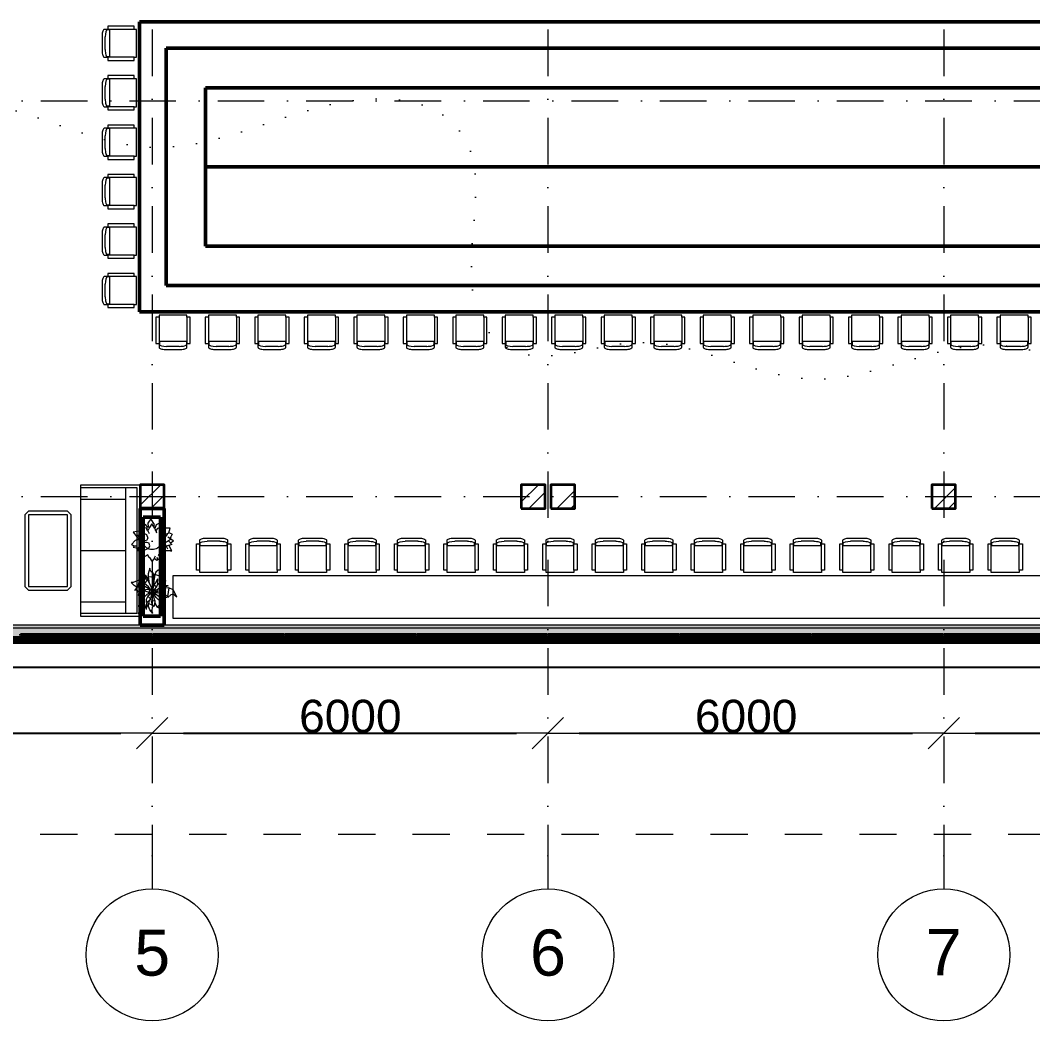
# Model space of a CAD drawing. Header units: millimetres. Extents: x -34838 to 729576, y -214038 to 121482.
# Drawn here: x 548180 to 563529, y -62187 to -47010 of the extents above; entities that cross this region are included whole.
import ezdxf
from ezdxf.enums import TextEntityAlignment as Align

# ---------------------------------------------------------------- set-up
doc = ezdxf.new("R2010")
doc.units = ezdxf.units.MM
doc.header["$MEASUREMENT"] = 0
for name, pattern in [('Пунктирная', [352, 0, -352]), ('Штриховая', [1128.888893, 564.444447, -564.444447]), ('Штрихпунктирная', [1340.555525, 705.555534, -352.777767, 0, -282.222223])]:
    doc.linetypes.add(name, pattern=pattern)
for name, color, linetype, lineweight in [('0_Ном._пера__1', 7, 'Continuous', 13), ('0_Ном._пера__150', 7, 'Continuous', 50), ('А _ ОСІ КООРДИНАЦІЙНІ.3D_Ном._пера__105', 7, 'Continuous', 13), ('А _ ОСІ КООРДИНАЦІЙНІ.3D_Ном._пера__25', 7, 'Continuous', 0), ('АБ _ 0 _ СТІНИ _ ЗОВНІШНІ .3D_Ном._пера__47', 7, 'Continuous', 20), ('АБ _ 0 _ СТІНИ _ НАВІСНІ .3D_Ном._пера__27', 7, 'Continuous', 35), ('АБ _ 1 _ КОЛОНИ _ КБ.3D_Ном._пера__28', 7, 'Continuous', 35), ('АБ _ 3 _ ДАХИ _ КОНСТРУКЦІЯ .3D_Ном._пера__7', 7, 'Continuous', 60), ('АП _ 0 _ МЕБЛІ .3D_Ном._пера__1', 7, 'Continuous', 13), ('АП _ ТЕП _ ЗОНИ ПРИМІЩЕНЬ .3D_Ном._пера__122', 255, 'Continuous', 0)]:
    doc.layers.add(name, color=color, linetype=linetype, lineweight=lineweight)
for name, color, linetype, lineweight, true_color in [('0_Ном._пера__114', 7, 'Continuous', 13, 0xb9b9b9), ('0_Ном._пера__54', 7, 'Continuous', 15, 0x5f5f5f), ('АП _ 0 _ ОБЛАДНАННЯ (НИЖНЄ).3D_Ном._пера__4', 7, 'Continuous', 15, 0x969696)]:
    doc.layers.add(name, color=color, linetype=linetype, lineweight=lineweight, true_color=true_color)
for name, color, linetype in [('А _ ОСІ КООРДИНАЦІЙНІ.3D', 7, 'Continuous'), ('АБ _ 0 _ СТІНИ _ ЗОВНІШНІ .3D', 7, 'Continuous'), ('АБ _ 0 _ СТІНИ _ НАВІСНІ .3D', 7, 'Continuous'), ('АБ _ 1 _ КОЛОНИ _ КБ.3D', 7, 'Continuous'), ('АБ _ 3 _ ДАХИ _ КОНСТРУКЦІЯ .3D', 7, 'Continuous'), ('АП _ 0 _ МЕБЛІ .3D', 7, 'Continuous'), ('АП _ 0 _ ОБЛАДНАННЯ (НИЖНЄ).3D', 7, 'Continuous')]:
    doc.layers.add(name, color=color, linetype=linetype)
doc.styles.add('СГЕНЕРИР_СТИЛЬ_1', font='Arial.ttf')
doc.dimstyles.new('СГЕНЕРИР_СТИЛЬ__2', dxfattribs={"dimtxt": 500, "dimasz": 475, "dimexe": 0.18, "dimexo": 0.0625, "dimgap": 0.09, "dimtad": 1, "dimtih": 1, "dimtoh": 1, "dimdec": 0, "dimzin": 0, "dimdsep": 46, "dimtxsty": 'СГЕНЕРИР_СТИЛЬ_1', "dimblk": 'ARROWHEAD_6', "dimblk1": 'ARROWHEAD_6', "dimblk2": 'ARROWHEAD_6', "dimcen": 0.09, "dimse1": 1, "dimse2": 1, "dimclrd": 7, "dimclre": 7, "dimclrt": 7, "dimazin": 0, "dimtfac": 1, "dimtdec": 4, "dimtmove": 0, "dimatfit": 3, "dimfxl": 1, "dimtolj": 1, "dimtzin": 0, "dimarcsym": 0})
pattern_1 = [(45, (0, 0), (-318.198, 318.198), []), (45, (-106.07, 106.07), (-318.198, 318.198), [])]

# ---------------------------------------------------------------- blocks, each defined once
blk = doc.blocks.new('Стена_4_4', base_point=(-150, -2075))
at = {"layer": 'АБ _ 0 _ СТІНИ _ ЗОВНІШНІ .3D', "linetype": 'Continuous', "lineweight": 0, "true_color": 0x000000}
h = blk.add_hatch(dxfattribs=at)
h.set_pattern_fill('М___БЕТОН_АРМОВАНИЙ___З__C5', color=18, style=0, pattern_type=2)
h.set_pattern_definition([(45, (0, 0), (-367.6955, 367.6955), []), (45, (-183.85, 183.85), (-367.6955, 367.6955), [390, -130, 0, -130])])
h.paths.add_polyline_path([(-150, -2200), (96150, -2200), (96150, -1950), (-150, -1950)])
at = {"layer": 'АБ _ 0 _ СТІНИ _ ЗОВНІШНІ .3D_Ном._пера__47', "color": 7, "linetype": 'Continuous', "lineweight": 20, "flags": 128}
for points in [[(95900, -1950), (75, -1950)], [(-150, -2200), (96150, -2200)]]:
    blk.add_lwpolyline(points, dxfattribs=at)
blk = doc.blocks.new('Колонна_15_4', base_point=(24000, 0))
at = {"layer": 'АБ _ 1 _ КОЛОНИ _ КБ.3D', "linetype": 'Continuous', "lineweight": 0, "true_color": 0x000000}
h = blk.add_hatch(dxfattribs=at)
h.set_pattern_fill('М___МЕТАЛ_СТАЛЬ_0004', color=18, style=0, pattern_type=2)
h.set_pattern_definition(pattern_1)
h.paths.add_polyline_path([(23820, -180), (24180, -180), (24180, 180), (23820, 180)])
at = {"layer": 'АБ _ 1 _ КОЛОНИ _ КБ.3D_Ном._пера__28', "color": 7, "linetype": 'Continuous', "lineweight": 35, "flags": 128}
blk.add_lwpolyline([(23820, -180), (24180, -180), (24180, 180), (23820, 180)], close=True, dxfattribs=at)
blk = doc.blocks.new('Колонна_16_4', base_point=(29775, 0))
at = {"layer": 'АБ _ 1 _ КОЛОНИ _ КБ.3D', "linetype": 'Continuous', "lineweight": 0, "true_color": 0x000000}
h = blk.add_hatch(dxfattribs=at)
h.set_pattern_fill('М___МЕТАЛ_СТАЛЬ_0004', color=18, style=0, pattern_type=2)
h.set_pattern_definition(pattern_1)
h.paths.add_polyline_path([(29595, -180), (29955, -180), (29955, 180), (29595, 180)])
at = {"layer": 'АБ _ 1 _ КОЛОНИ _ КБ.3D_Ном._пера__28', "color": 7, "linetype": 'Continuous', "lineweight": 35, "flags": 128}
blk.add_lwpolyline([(29595, -180), (29955, -180), (29955, 180), (29595, 180)], close=True, dxfattribs=at)
blk = doc.blocks.new('Колонна_17_4', base_point=(36000, 0))
at = {"layer": 'АБ _ 1 _ КОЛОНИ _ КБ.3D', "linetype": 'Continuous', "lineweight": 0, "true_color": 0x000000}
h = blk.add_hatch(dxfattribs=at)
h.set_pattern_fill('М___МЕТАЛ_СТАЛЬ_0004', color=18, style=0, pattern_type=2)
h.set_pattern_definition(pattern_1)
h.paths.add_polyline_path([(35820, -180), (36180, -180), (36180, 180), (35820, 180)])
at = {"layer": 'АБ _ 1 _ КОЛОНИ _ КБ.3D_Ном._пера__28', "color": 7, "linetype": 'Continuous', "lineweight": 35, "flags": 128}
blk.add_lwpolyline([(35820, -180), (36180, -180), (36180, 180), (35820, 180)], close=True, dxfattribs=at)
blk = doc.blocks.new('Колонна_34_4', base_point=(30225, 0))
at = {"layer": 'АБ _ 1 _ КОЛОНИ _ КБ.3D', "linetype": 'Continuous', "lineweight": 0, "true_color": 0x000000}
h = blk.add_hatch(dxfattribs=at)
h.set_pattern_fill('М___МЕТАЛ_СТАЛЬ_0004', color=18, style=0, pattern_type=2)
h.set_pattern_definition(pattern_1)
h.paths.add_polyline_path([(30045, -180), (30405, -180), (30405, 180), (30045, 180)])
at = {"layer": 'АБ _ 1 _ КОЛОНИ _ КБ.3D_Ном._пера__28', "color": 7, "linetype": 'Continuous', "lineweight": 35, "flags": 128}
blk.add_lwpolyline([(30045, -180), (30405, -180), (30405, 180), (30045, 180)], close=True, dxfattribs=at)
blk = doc.blocks.new('Модель Комнатного Растения 22')
at = {"layer": 'АП _ 0 _ ОБЛАДНАННЯ (НИЖНЄ).3D_Ном._пера__4', "color": 252, "linetype": 'Continuous', "lineweight": 15, "true_color": 0x969696}
for p, q in [((-37, 231), (23, 319)), ((23, 319), (68, 249)), ((-252, 105), (-271, 176)), ((-271, 176), (-183, 176)), ((-183, 176), (-183, 267)), ((-183, 267), (-146, 254)), ((-183, 177), (-171, 124)), ((-174, 203), (-119, 186)), ((-146, 254), (-144, 273)), ((-144, 273), (-62, 224)), ((-119, 186), (-83, 170)), ((-83, 170), (-57, 139)), ((-62, 224), (-40, 172)), ((-40, 172), (-50, 134)), ((-40, 172), (-25, 196)), ((-25, 196), (-37, 231)), ((-25, 196), (7, 240)), ((7, 240), (39, 183)), ((60, 196), (39, 183)), ((39, 183), (64, 135)), ((68, 249), (60, 196)), ((64, 135), (79, 161)), ((71, 193), (94, 228)), ((79, 161), (71, 193)), ((96, 179), (77, 157)), ((94, 228), (182, 267)), ((182, 199), (96, 179)), ((191, 174), (179, 129)), ((182, 267), (182, 199)), ((192, 201), (191, 174)), ((-323, -22), (-291, 5)), ((-302, 84), (-252, 105)), ((-302, 84), (-284, 42)), ((-291, 5), (-238, 37)), ((-284, 42), (-265, 21)), ((-279, 3), (-218, -35)), ((-252, 105), (-226, 83)), ((-226, 83), (-172, 90)), ((-226, 83), (-201, 48)), ((-171, 124), (-157, 93)), ((-57, 139), (-65, 107)), ((64, 135), (48, 95)), ((84, 78), (64, 24)), ((64, 24), (86, -13)), ((118, 92), (84, 78)), ((155, 86), (118, 92)), ((136, -15), (177, 14)), ((179, 129), (155, 86)), ((227, 68), (155, 86)), ((177, 14), (227, 68)), ((179, 129), (234, 126)), ((181, -25), (205, 3)), ((206, 24), (184, 21)), ((205, 3), (259, -14)), ((234, 45), (206, 24)), ((234, 126), (286, 115)), ((286, 115), (234, 45)), ((-323, -22), (-277, -50)), ((-300, -73), (-247, -19)), ((-300, -73), (-216, -100)), ((-296, -166), (-284, -145)), ((-284, -145), (-258, -87)), ((-238, -145), (-205, -82)), ((-218, -35), (-168, -52)), ((-205, -82), (-161, -76)), ((-161, -160), (-125, -121)), ((35, -92), (48, -58)), ((50, -127), (35, -92)), ((94, -150), (50, -127)), ((87, -38), (51, -46)), ((86, -13), (136, -15)), ((134, -39), (87, -38)), ((150, -162), (94, -150)), ((170, -62), (134, -39)), ((152, -17), (181, -25)), ((181, -25), (170, -62)), ((185, -79), (170, -62)), ((206, -127), (185, -79)), ((244, -122), (205, -124)), ((205, -124), (221, -170)), ((274, -92), (240, -94)), ((288, -112), (244, -122)), ((259, -14), (315, -74)), ((315, -74), (274, -92)), ((274, -92), (288, -112)), ((-277, -166), (-296, -166)), ((-277, -166), (-187, -170)), ((-187, -170), (-161, -160)), ((-161, -160), (-158, -178)), ((-158, -178), (-149, -270)), ((-149, -270), (-124, -257)), ((-124, -257), (-89, -229)), ((-124, -257), (-111, -304)), ((-111, -304), (-93, -293)), ((-93, -293), (-71, -268)), ((-93, -293), (-68, -313)), ((-68, -313), (-30, -283)), ((-30, -283), (-50, -244)), ((-30, -283), (0, -323)), ((0, -323), (38, -268)), ((38, -268), (48, -277)), ((48, -277), (65, -228)), ((65, -228), (155, -280)), ((221, -170), (150, -162)), ((155, -280), (160, -262)), ((160, -262), (179, -261)), ((179, -261), (168, -164))]:
    blk.add_line(p, q, dxfattribs=at)
blk.add_arc((0, 0), 150, 186.1323, 29.8574, dxfattribs=at)
blk = doc.blocks.new('Модель Комнатного Растения 22_2')
at = {"layer": 'АП _ 0 _ ОБЛАДНАННЯ (НИЖНЄ).3D_Ном._пера__4', "color": 252, "linetype": 'Continuous', "lineweight": 15, "true_color": 0x969696}
for p, q in [((-182, 353), (-138, 349)), ((-182, 353), (-147, 326)), ((-182, 353), (-138, 349)), ((-182, 353), (-147, 326)), ((-147, 326), (-128, 291)), ((-147, 326), (-128, 291)), ((-138, 349), (-87, 334)), ((-138, 349), (-87, 334)), ((-87, 334), (-52, 301)), ((-87, 334), (-52, 301)), ((-4, 294), (19, 309)), ((-4, 294), (19, 309)), ((19, 309), (37, 339)), ((19, 309), (37, 339)), ((37, 339), (41, 361)), ((37, 339), (41, 361)), ((41, 361), (64, 279)), ((41, 361), (64, 279)), ((-198, 174), (-183, 155)), ((-198, 174), (-182, 107)), ((-198, 174), (-183, 155)), ((-198, 174), (-182, 107)), ((-183, 155), (-158, 154)), ((-183, 155), (-158, 154)), ((-158, 154), (-132, 156)), ((-158, 154), (-132, 156)), ((-132, 156), (-109, 142)), ((-132, 156), (-109, 142)), ((-128, 291), (-128, 235)), ((-128, 291), (-128, 235)), ((-128, 235), (-34, 268)), ((-128, 235), (-34, 268)), ((-128, 235), (-120, 186)), ((-128, 235), (-120, 186)), ((-120, 186), (-100, 134)), ((-120, 186), (-100, 134)), ((-79, 124), (-75, 165)), ((-79, 124), (-75, 165)), ((-78, 202), (-75, 165)), ((-78, 202), (-49, 148)), ((-78, 202), (-75, 165)), ((-78, 202), (-49, 148)), ((-52, 301), (-34, 268)), ((-52, 301), (-34, 268)), ((-34, 268), (-21, 170)), ((-34, 268), (-21, 170)), ((-21, 170), (-17, 110)), ((-21, 170), (-17, 110)), ((-20, 224), (57, 233)), ((-20, 224), (57, 233)), ((-20, 224), (0, 148)), ((-20, 224), (0, 148)), ((-19, 227), (-18, 266)), ((-19, 227), (-18, 266)), ((-19, 227), (62, 234)), ((-19, 227), (62, 234)), ((-18, 266), (-4, 294)), ((-18, 266), (-4, 294)), ((20, 85), (75, 190)), ((20, 85), (75, 190)), ((44, 133), (62, 234)), ((44, 133), (62, 234)), ((52, 177), (63, 197)), ((52, 177), (63, 197)), ((62, 234), (66, 246)), ((62, 234), (66, 246)), ((63, 197), (95, 240)), ((63, 197), (95, 240)), ((64, 279), (66, 246)), ((64, 279), (66, 246)), ((75, 190), (121, 129)), ((75, 190), (121, 129)), ((76, 188), (99, 198)), ((76, 188), (99, 198)), ((95, 240), (115, 257)), ((95, 240), (115, 257)), ((98, 199), (115, 257)), ((98, 199), (115, 257)), ((99, 198), (117, 199)), ((99, 198), (117, 199)), ((117, 199), (140, 197)), ((117, 199), (140, 197)), ((139, 146), (152, 174)), ((139, 146), (152, 174)), ((140, 197), (159, 206)), ((140, 197), (159, 206)), ((148, 165), (193, 182)), ((148, 165), (193, 182)), ((152, 174), (159, 206)), ((152, 174), (159, 206)), ((193, 182), (204, 183)), ((193, 182), (204, 183)), ((204, 183), (222, 78)), ((204, 183), (258, 162)), ((204, 183), (222, 78)), ((204, 183), (258, 162)), ((258, 162), (294, 147)), ((258, 162), (294, 147)), ((-345, -21), (-312, 33)), ((-345, -21), (-312, 33)), ((-312, 33), (-247, 65)), ((-312, 33), (-247, 65)), ((-247, 65), (-230, -64)), ((-247, 65), (-156, 58)), ((-247, 65), (-230, -64)), ((-247, 65), (-156, 58)), ((-237, 94), (-212, 98)), ((-237, 94), (-212, 98)), ((-237, 94), (-196, 79)), ((-237, 94), (-196, 79)), ((-212, 98), (-183, 110)), ((-212, 98), (-183, 110)), ((-196, 79), (-167, 60)), ((-196, 79), (-167, 60)), ((-182, 107), (-154, 73)), ((-182, 107), (-154, 73)), ((-156, 58), (-137, 54)), ((-156, 58), (-137, 54)), ((-154, 73), (-109, 142)), ((-154, 73), (-109, 142)), ((-154, 73), (-119, 63)), ((-154, 73), (-119, 63)), ((-140, 42), (-132, 66)), ((-140, 42), (-132, 66)), ((-119, 63), (-59, 31)), ((-119, 63), (-59, 31)), ((-109, 142), (-73, 108)), ((-109, 142), (-73, 108)), ((-88, 16), (-48, 34)), ((-88, 16), (-48, 34)), ((-88, 16), (-72, 6)), ((-88, 16), (-72, 6)), ((-79, 124), (-62, 82)), ((-79, 124), (-62, 82)), ((-72, 6), (-49, 7)), ((-72, 6), (-49, 7)), ((-64, 83), (-16, 107)), ((-64, 83), (-16, 107)), ((-64, 83), (-62, 82)), ((-64, 83), (-62, 82)), ((-62, 82), (-16, 107)), ((-62, 82), (-16, 107)), ((-62, 82), (-27, 42)), ((-62, 82), (-27, 42)), ((-49, 148), (-16, 107)), ((-49, 148), (-16, 107)), ((-49, 7), (-48, 34)), ((-49, 7), (-48, 34)), ((-49, 7), (-1, -2)), ((-49, 7), (-1, -2)), ((-48, 34), (-6, 2)), ((-48, 34), (-6, 2)), ((-27, 42), (-8, 12)), ((-27, 42), (-8, 12)), ((-19, 146), (-9, 148)), ((-19, 146), (-9, 148)), ((-17, 136), (-8, 138)), ((-17, 136), (-8, 138)), ((-16, 107), (0, 5)), ((-16, 107), (0, 5)), ((-9, 148), (-1, 148)), ((-9, 148), (-1, 148)), ((-8, 138), (-2, 138)), ((-8, 138), (-2, 138)), ((-6, 12), (1, -2)), ((-6, 12), (1, -2)), ((-5, 1), (1, -2)), ((-5, 1), (1, -2)), ((-2, 23), (0, 148)), ((-2, 23), (0, 148)), ((0, 4), (20, 85)), ((0, 4), (20, 85)), ((0, 3), (17, 17)), ((0, 3), (17, 17)), ((0, 0), (8, 2)), ((0, 0), (8, 2)), ((7, 9), (59, 79)), ((7, 9), (59, 79)), ((8, 8), (43, 42)), ((8, 8), (43, 42)), ((43, 42), (56, -12)), ((43, 42), (71, 42)), ((43, 42), (56, -12)), ((43, 42), (71, 42)), ((47, 43), (64, 57)), ((47, 43), (64, 57)), ((48, 148), (51, 146)), ((48, 148), (51, 146)), ((59, 79), (121, 129)), ((59, 79), (121, 129)), ((64, 57), (118, 83)), ((64, 57), (118, 83)), ((65, -3), (82, 4)), ((65, -3), (82, 4)), ((71, 42), (104, 33)), ((71, 42), (104, 33)), ((82, 4), (123, 18)), ((82, 4), (123, 18)), ((104, 33), (123, 18)), ((104, 33), (123, 18)), ((110, 13), (137, 8)), ((110, 13), (137, 8)), ((118, 83), (181, 93)), ((118, 83), (181, 93)), ((121, 129), (139, 146)), ((121, 129), (139, 146)), ((130, -71), (137, 6)), ((130, -71), (137, 6)), ((137, 8), (167, -10)), ((137, 8), (167, -10)), ((167, -10), (181, 93)), ((167, -10), (181, 93)), ((181, 93), (243, 66)), ((181, 93), (243, 66)), ((188, -8), (211, 0)), ((188, -8), (211, 0)), ((211, 0), (229, 21)), ((211, 0), (229, 21)), ((229, 21), (247, 33)), ((229, 21), (247, 33)), ((233, 71), (276, 102)), ((233, 71), (276, 102)), ((243, 66), (271, 27)), ((243, 66), (271, 27)), ((247, 33), (271, 27)), ((247, 33), (271, 27)), ((276, 102), (324, 145)), ((276, 102), (324, 145)), ((294, 147), (324, 145)), ((294, 147), (324, 145)), ((-368, -78), (-345, -21)), ((-368, -78), (-345, -21)), ((-368, -78), (-317, -37)), ((-368, -78), (-317, -37)), ((-317, -37), (-297, -35)), ((-317, -37), (-297, -35)), ((-297, -35), (-277, -43)), ((-297, -35), (-277, -43)), ((-277, -43), (-257, -61)), ((-277, -43), (-257, -61)), ((-257, -61), (-234, -69)), ((-257, -61), (-234, -69)), ((-246, -75), (-213, -57)), ((-246, -75), (-213, -57)), ((-246, -75), (-158, -93)), ((-246, -75), (-158, -93)), ((-213, -57), (-160, -2)), ((-213, -57), (-160, -2)), ((-168, -160), (-164, -137)), ((-168, -160), (-164, -137)), ((-168, -160), (-127, -146)), ((-168, -160), (-127, -146)), ((-164, -137), (-153, -110)), ((-164, -137), (-153, -110)), ((-160, -2), (-158, -93)), ((-160, -2), (-73, -15)), ((-160, -2), (-158, -93)), ((-160, -2), (-73, -15)), ((-158, -93), (-118, -82)), ((-158, -93), (-118, -82)), ((-153, -110), (-129, -86)), ((-153, -110), (-129, -86)), ((-141, -160), (-58, -82)), ((-141, -160), (-58, -82)), ((-118, -82), (-9, -4)), ((-118, -82), (-9, -4)), ((-114, -82), (-98, -117)), ((-114, -82), (-98, -117)), ((-73, -15), (-9, -4)), ((-73, -15), (-9, -4)), ((-72, -14), (-71, -14)), ((-72, -14), (-71, -14)), ((-65, -13), (-63, -12)), ((-65, -13), (-63, -12)), ((-59, -11), (-54, -10)), ((-59, -11), (-54, -10)), ((-58, -82), (-5, -2)), ((-58, -82), (-5, -2)), ((-52, -10), (-20, -3)), ((-52, -10), (-20, -3)), ((-45, -172), (-35, -132)), ((-45, -172), (-35, -132)), ((-38, -144), (-34, -146)), ((-38, -144), (-34, -146)), ((-35, -126), (-1, -2)), ((-35, -126), (-1, -2)), ((-35, -126), (-31, -192)), ((-35, -126), (17, -144)), ((-35, -126), (-31, -192)), ((-35, -126), (17, -144)), ((-4, -1), (-2, -1)), ((-4, -1), (-2, -1)), ((-3, -1), (-1, -2)), ((-3, -1), (-1, -2)), ((-1, -2), (2, -64)), ((-1, -2), (2, -64)), ((2, -64), (17, -144)), ((2, -64), (17, -144)), ((4, -2), (28, -1)), ((4, -2), (28, -1)), ((4, -9), (18, -49)), ((4, -9), (18, -49)), ((6, -6), (70, -59)), ((6, -6), (70, -59)), ((7, -178), (17, -144)), ((7, -178), (17, -144)), ((10, -3), (84, -34)), ((10, -3), (84, -34)), ((18, -49), (31, -104)), ((18, -49), (31, -104)), ((28, -1), (56, -12)), ((28, -1), (56, -12)), ((31, -104), (70, -59)), ((31, -104), (70, -59)), ((31, -104), (48, -130)), ((31, -104), (48, -130)), ((48, -130), (73, -147)), ((48, -130), (73, -147)), ((51, -133), (61, -170)), ((51, -133), (61, -170)), ((56, -12), (65, -3)), ((56, -12), (65, -3)), ((57, -152), (68, -144)), ((57, -152), (68, -144)), ((70, -59), (97, -110)), ((70, -59), (97, -110)), ((73, -147), (97, -158)), ((73, -147), (97, -158)), ((83, -153), (110, -228)), ((83, -153), (110, -228)), ((84, -34), (175, -128)), ((84, -34), (175, -128)), ((97, -110), (97, -158)), ((97, -110), (97, -158)), ((109, -58), (130, -71)), ((109, -58), (130, -71)), ((110, -62), (111, -59)), ((110, -62), (111, -59)), ((110, -228), (175, -128)), ((110, -228), (175, -128)), ((130, -71), (149, -55)), ((130, -71), (149, -55)), ((149, -55), (178, -47)), ((149, -55), (178, -47)), ((167, -10), (188, -8)), ((167, -10), (188, -8)), ((175, -128), (191, -152)), ((175, -128), (191, -152)), ((178, -47), (219, -52)), ((178, -47), (219, -52)), ((191, -152), (206, -198)), ((191, -152), (206, -198)), ((198, -4), (208, -14)), ((198, -4), (208, -14)), ((208, -14), (219, -52)), ((208, -14), (219, -52)), ((-165, -282), (-159, -246)), ((-165, -282), (-159, -246)), ((-165, -282), (-130, -250)), ((-165, -282), (-130, -250)), ((-159, -246), (-157, -201)), ((-159, -246), (-157, -201)), ((-157, -201), (-141, -160)), ((-157, -201), (-141, -160)), ((-141, -160), (-70, -230)), ((-141, -160), (-70, -230)), ((-130, -250), (-100, -241)), ((-130, -250), (-100, -241)), ((-100, -241), (-70, -230)), ((-100, -241), (-70, -230)), ((-70, -230), (-45, -172)), ((-70, -230), (-45, -172)), ((-31, -192), (-17, -218)), ((-31, -192), (-17, -218)), ((-17, -218), (7, -178)), ((-17, -218), (7, -178)), ((-13, -213), (3, -235)), ((-13, -213), (3, -235)), ((-7, -202), (61, -170)), ((-7, -202), (61, -170)), ((-4, -323), (38, -270)), ((-4, -323), (38, -270)), ((-4, -323), (8, -276)), ((-4, -323), (8, -276)), ((3, -235), (8, -276)), ((3, -235), (8, -276)), ((38, -270), (58, -220)), ((38, -270), (58, -220)), ((58, -220), (61, -170)), ((58, -220), (61, -170)), ((61, -191), (84, -208)), ((61, -191), (84, -208)), ((84, -208), (91, -238)), ((84, -208), (91, -238)), ((90, -263), (105, -216)), ((90, -263), (105, -216)), ((90, -263), (91, -238)), ((90, -263), (91, -238)), ((110, -228), (132, -237)), ((110, -228), (132, -237)), ((132, -237), (142, -262)), ((132, -237), (142, -262)), ((142, -262), (158, -293)), ((142, -262), (158, -293)), ((158, -293), (219, -330)), ((158, -293), (219, -330)), ((200, -257), (206, -198)), ((200, -257), (206, -198)), ((200, -257), (205, -306)), ((200, -257), (205, -306)), ((205, -306), (219, -330)), ((205, -306), (219, -330))]:
    blk.add_line(p, q, dxfattribs=at)
blk = doc.blocks.new('Диван 22')
at = {"layer": 'АП _ 0 _ МЕБЛІ .3D_Ном._пера__1', "color": 7, "linetype": 'Continuous', "lineweight": 13}
for p, q in [((2000, 900), (0, 900)), ((0, 900), (0, 0)), ((50, 0), (50, 850)), ((50, 850), (1950, 850)), ((1950, 850), (1950, 0)), ((2000, 0), (2000, 900)), ((50, 680), (1950, 680)), ((222, 0), (222, 680)), ((1000, 0), (1000, 680)), ((1778, 0), (1778, 680)), ((0, 0), (2000, 0))]:
    blk.add_line(p, q, dxfattribs=at)
blk = doc.blocks.new('Стол Дизайнерский 03 22')
at = {"layer": 'АП _ 0 _ МЕБЛІ .3D_Ном._пера__1', "color": 7, "linetype": 'Continuous', "lineweight": 13}
for p, q in [((57, 700), (0, 646)), ((0, 646), (0, 54)), ((1143, 700), (57, 700)), ((1143, 646), (57, 646)), ((57, 646), (57, 54)), ((1200, 646), (1143, 700)), ((1143, 54), (1143, 646)), ((1200, 54), (1200, 646)), ((0, 54), (57, 0)), ((57, 54), (1143, 54)), ((57, 0), (1143, 0)), ((1143, 0), (1200, 54))]:
    blk.add_line(p, q, dxfattribs=at)
blk = doc.blocks.new('Кресло 01 22')
at = {"layer": 'АП _ 0 _ МЕБЛІ .3D_Ном._пера__1', "color": 7, "linetype": 'Continuous', "lineweight": 13}
for p, q in [((50, 491), (48, 486)), ((48, 486), (48, 485)), ((48, 485), (48, 484)), ((48, 484), (48, 431)), ((51, 493), (50, 492)), ((50, 492), (50, 491)), ((52, 494), (51, 493)), ((57, 499), (52, 494)), ((66, 504), (57, 500)), ((57, 500), (57, 499)), ((67, 505), (66, 504)), ((78, 509), (67, 505)), ((92, 513), (78, 509)), ((108, 516), (92, 513)), ((92, 513), (92, 513)), ((126, 518), (108, 516)), ((144, 520), (126, 518)), ((164, 520), (144, 520)), ((356, 520), (164, 520)), ((164, 472), (356, 472)), ((376, 520), (356, 520)), ((394, 518), (376, 520)), ((412, 516), (394, 518)), ((428, 513), (412, 516)), ((442, 509), (428, 513)), ((428, 513), (428, 513)), ((453, 505), (442, 509)), ((454, 504), (453, 505)), ((463, 500), (454, 504)), ((463, 499), (463, 500)), ((468, 494), (463, 499)), ((469, 493), (468, 494)), ((470, 492), (469, 493)), ((470, 491), (470, 492)), ((472, 486), (470, 491)), ((472, 485), (472, 486)), ((472, 484), (472, 485)), ((472, 431), (472, 484)), ((48, 431), (0, 431)), ((0, 431), (0, 31)), ((48, 31), (48, 431)), ((48, 400), (472, 400)), ((54, 400), (54, 442)), ((466, 400), (466, 442)), ((520, 431), (472, 431)), ((472, 31), (472, 431)), ((520, 31), (520, 431)), ((0, 31), (48, 31)), ((48, 31), (48, 0)), ((48, 0), (472, 0)), ((472, 0), (472, 31)), ((472, 31), (520, 31))]:
    blk.add_line(p, q, dxfattribs=at)
for centre, start_param, end_param in [((164, 442), 1.570796, 3.141593), ((356, 442), 0, 1.570796)]:
    blk.add_ellipse(centre, major_axis=(110, 0), ratio=0.273279, start_param=start_param, end_param=end_param, dxfattribs=at)
blk = doc.blocks.new('Балка_1_4', base_point=(0, -2175))
at = {"layer": 'АБ _ 3 _ ДАХИ _ КОНСТРУКЦІЯ .3D_Ном._пера__7', "color": 7, "linetype": 'Continuous', "lineweight": 60}
for p, q in [((0, -2150), (96000, -2150)), ((0, -2200), (96000, -2200))]:
    blk.add_line(p, q, dxfattribs=at)
blk = doc.blocks.new('ARROWHEAD_6')
at = {"color": 0, "linetype": 'Continuous', "lineweight": 0}
for p, q in [((-0.5, -0.5), (0.5, 0.5)), ((0, 0), (-1, 0))]:
    blk.add_line(p, q, dxfattribs=at)
blk = doc.blocks.new('*D449')
at = {"color": 7, "linetype": 'Continuous', "lineweight": -2, "transparency": 16777216}
blk.add_line((544655, -57825), (549705, -57825), dxfattribs=at)
at = {"layer": 'Defpoints', "color": 0, "linetype": 'Continuous', "transparency": 16777216}
for p in [(550180, -57825), (544180, -60187), (550180, -60187)]:
    blk.add_point(p, dxfattribs=at)
at = {"color": 7, "linetype": 'Continuous', "lineweight": -2, "transparency": 16777216, "xscale": 474.9999999999999, "yscale": 474.9999999999999, "zscale": 474.9999999999999, "rotation": 180}
blk.add_blockref('ARROWHEAD_6', (544180, -57825), dxfattribs=at)
at = {"color": 7, "linetype": 'Continuous', "lineweight": -2, "transparency": 16777216, "xscale": 474.9999999999999, "yscale": 474.9999999999999, "zscale": 474.9999999999999}
blk.add_blockref('ARROWHEAD_6', (550180, -57825), dxfattribs=at)
at = {"color": 7, "linetype": 'Continuous', "lineweight": 13, "transparency": 16777216, "insert": (547184, -57571), "char_height": 500, "attachment_point": 5, "style": 'СГЕНЕРИР_СТИЛЬ_1'}
blk.add_mtext('\\A1;6000', dxfattribs=at)
blk = doc.blocks.new('*D450')
at = {"color": 7, "linetype": 'Continuous', "lineweight": -2, "transparency": 16777216}
blk.add_line((550655, -57825), (555705, -57825), dxfattribs=at)
at = {"layer": 'Defpoints', "color": 0, "linetype": 'Continuous', "transparency": 16777216}
for p in [(556180, -57825), (550180, -60187), (556180, -60187)]:
    blk.add_point(p, dxfattribs=at)
at = {"color": 7, "linetype": 'Continuous', "lineweight": -2, "transparency": 16777216, "xscale": 474.9999999999999, "yscale": 474.9999999999999, "zscale": 474.9999999999999, "rotation": 180}
blk.add_blockref('ARROWHEAD_6', (550180, -57825), dxfattribs=at)
at = {"color": 7, "linetype": 'Continuous', "lineweight": -2, "transparency": 16777216, "xscale": 474.9999999999999, "yscale": 474.9999999999999, "zscale": 474.9999999999999}
blk.add_blockref('ARROWHEAD_6', (556180, -57825), dxfattribs=at)
at = {"color": 7, "linetype": 'Continuous', "lineweight": 13, "transparency": 16777216, "insert": (553184, -57571), "char_height": 500, "attachment_point": 5, "style": 'СГЕНЕРИР_СТИЛЬ_1'}
blk.add_mtext('\\A1;6000', dxfattribs=at)
blk = doc.blocks.new('*D451')
at = {"color": 7, "linetype": 'Continuous', "lineweight": -2, "transparency": 16777216}
blk.add_line((556655, -57825), (561705, -57825), dxfattribs=at)
at = {"layer": 'Defpoints', "color": 0, "linetype": 'Continuous', "transparency": 16777216}
for p in [(562180, -57825), (556180, -60187), (562180, -60187)]:
    blk.add_point(p, dxfattribs=at)
at = {"color": 7, "linetype": 'Continuous', "lineweight": -2, "transparency": 16777216, "xscale": 474.9999999999999, "yscale": 474.9999999999999, "zscale": 474.9999999999999, "rotation": 180}
blk.add_blockref('ARROWHEAD_6', (556180, -57825), dxfattribs=at)
at = {"color": 7, "linetype": 'Continuous', "lineweight": -2, "transparency": 16777216, "xscale": 474.9999999999999, "yscale": 474.9999999999999, "zscale": 474.9999999999999}
blk.add_blockref('ARROWHEAD_6', (562180, -57825), dxfattribs=at)
at = {"color": 7, "linetype": 'Continuous', "lineweight": 13, "transparency": 16777216, "insert": (559184, -57571), "char_height": 500, "attachment_point": 5, "style": 'СГЕНЕРИР_СТИЛЬ_1'}
blk.add_mtext('\\A1;6000', dxfattribs=at)
blk = doc.blocks.new('*D452')
at = {"color": 7, "linetype": 'Continuous', "lineweight": -2, "transparency": 16777216}
blk.add_line((562655, -57825), (567705, -57825), dxfattribs=at)
at = {"layer": 'Defpoints', "color": 0, "linetype": 'Continuous', "transparency": 16777216}
for p in [(568180, -57825), (562180, -60187), (568180, -60187)]:
    blk.add_point(p, dxfattribs=at)
at = {"color": 7, "linetype": 'Continuous', "lineweight": -2, "transparency": 16777216, "xscale": 474.9999999999999, "yscale": 474.9999999999999, "zscale": 474.9999999999999, "rotation": 180}
blk.add_blockref('ARROWHEAD_6', (562180, -57825), dxfattribs=at)
at = {"color": 7, "linetype": 'Continuous', "lineweight": -2, "transparency": 16777216, "xscale": 474.9999999999999, "yscale": 474.9999999999999, "zscale": 474.9999999999999}
blk.add_blockref('ARROWHEAD_6', (568180, -57825), dxfattribs=at)
at = {"color": 7, "linetype": 'Continuous', "lineweight": 13, "transparency": 16777216, "insert": (565184, -57571), "char_height": 500, "attachment_point": 5, "style": 'СГЕНЕРИР_СТИЛЬ_1'}
blk.add_mtext('\\A1;6000', dxfattribs=at)
blk = doc.blocks.new('*D462')
at = {"color": 7, "linetype": 'Continuous', "lineweight": -2, "transparency": 16777216}
blk.add_line((526655, -56825), (621705, -56825), dxfattribs=at)
at = {"layer": 'Defpoints', "color": 0, "linetype": 'Continuous', "transparency": 16777216}
for p in [(622180, -56825), (622180, -58175), (526180, -60187)]:
    blk.add_point(p, dxfattribs=at)
at = {"color": 7, "linetype": 'Continuous', "lineweight": -2, "transparency": 16777216, "xscale": 474.9999999999999, "yscale": 474.9999999999999, "zscale": 474.9999999999999, "rotation": 180}
blk.add_blockref('ARROWHEAD_6', (526180, -56825), dxfattribs=at)
at = {"color": 7, "linetype": 'Continuous', "lineweight": -2, "transparency": 16777216, "xscale": 474.9999999999999, "yscale": 474.9999999999999, "zscale": 474.9999999999999}
blk.add_blockref('ARROWHEAD_6', (622180, -56825), dxfattribs=at)
at = {"color": 7, "linetype": 'Continuous', "lineweight": 13, "transparency": 16777216, "insert": (574185, -56571), "char_height": 500, "attachment_point": 5, "style": 'СГЕНЕРИР_СТИЛЬ_1'}
blk.add_mtext('\\A1;96000', dxfattribs=at)
blk = doc.blocks.new('Навесная Стена_1_4')
at = {"layer": 'АБ _ 0 _ СТІНИ _ НАВІСНІ .3D', "linetype": 'Continuous', "lineweight": 0, "true_color": 0x000000}
for points in [[(22005, -2110), (22005, -2090), (23995, -2090), (23995, -2110)], [(24005, -2110), (24005, -2090), (25995, -2090), (25995, -2110)], [(26005, -2110), (26005, -2090), (27995, -2090), (27995, -2110)], [(28005, -2110), (28005, -2090), (29995, -2090), (29995, -2110)], [(30005, -2110), (30005, -2090), (31995, -2090), (31995, -2110)], [(32005, -2110), (32005, -2090), (33995, -2090), (33995, -2110)], [(34005, -2110), (34005, -2090), (35995, -2090), (35995, -2110)], [(36005, -2110), (36005, -2090), (37995, -2090), (37995, -2110)]]:
    blk.add_hatch(color=18, dxfattribs=at).paths.add_polyline_path(points)
at = {"layer": 'АБ _ 0 _ СТІНИ _ НАВІСНІ .3D_Ном._пера__27', "color": 7, "linetype": 'Continuous', "lineweight": 35}
for p, q in [((22005, -2090), (23995, -2090)), ((22005, -2110), (22005, -2090)), ((23995, -2110), (22005, -2110)), ((23995, -2090), (23995, -2110)), ((24005, -2090), (25995, -2090)), ((24005, -2110), (24005, -2090)), ((25995, -2110), (24005, -2110)), ((25995, -2090), (25995, -2110)), ((26005, -2090), (27995, -2090)), ((26005, -2110), (26005, -2090)), ((27995, -2110), (26005, -2110)), ((27995, -2090), (27995, -2110)), ((28005, -2090), (29995, -2090)), ((28005, -2110), (28005, -2090)), ((29995, -2110), (28005, -2110)), ((29995, -2090), (29995, -2110)), ((30005, -2090), (31995, -2090)), ((30005, -2110), (30005, -2090)), ((31995, -2110), (30005, -2110)), ((31995, -2090), (31995, -2110)), ((32005, -2090), (33995, -2090)), ((32005, -2110), (32005, -2090)), ((33995, -2110), (32005, -2110)), ((33995, -2090), (33995, -2110)), ((34005, -2090), (35995, -2090)), ((34005, -2110), (34005, -2090)), ((35995, -2110), (34005, -2110)), ((35995, -2090), (35995, -2110)), ((36005, -2090), (37995, -2090)), ((36005, -2110), (36005, -2090)), ((37995, -2110), (36005, -2110))]:
    blk.add_line(p, q, dxfattribs=at)
blk = doc.blocks.new('Стандартный Маркер Сетки_2')
at = {"layer": 'А _ ОСІ КООРДИНАЦІЙНІ.3D_Ном._пера__105', "color": 7, "linetype": 'Штрихпунктирная', "lineweight": 13}
blk.add_line((500, 0), (99754.182117, 0), dxfattribs=at)
at = {"layer": 'А _ ОСІ КООРДИНАЦІЙНІ.3D_Ном._пера__25', "color": 7, "lineweight": 0, "style": 'СГЕНЕРИР_СТИЛЬ_1'}
blk.add_attdef('AC_MarkerText_1', text='', height=700, dxfattribs=at).set_placement((-1000, 40.005), align=Align.MIDDLE_CENTER)
blk = doc.blocks.new('Стандартный Маркер Сетки')
at = {"layer": 'А _ ОСІ КООРДИНАЦІЙНІ.3D_Ном._пера__105', "color": 7, "linetype": 'Штрихпунктирная', "lineweight": 13}
for p, q in [((500, 0), (0, 0)), ((500, 0), (18399, 0)), ((18399, 0), (18899, 0))]:
    blk.add_line(p, q, dxfattribs=at)
at = {"layer": 'А _ ОСІ КООРДИНАЦІЙНІ.3D_Ном._пера__105', "color": 7, "linetype": 'Continuous', "lineweight": 13}
blk.add_circle((19899, 0), 1000, dxfattribs=at)
at = {"layer": 'А _ ОСІ КООРДИНАЦІЙНІ.3D_Ном._пера__105', "color": 7, "linetype": 'Штрихпунктирная', "lineweight": 13}
blk.add_point((18399, 0), dxfattribs=at)
blk.add_point((18399, 0), dxfattribs=at)
at = {"layer": 'А _ ОСІ КООРДИНАЦІЙНІ.3D_Ном._пера__25', "color": 7, "lineweight": 0, "style": 'СГЕНЕРИР_СТИЛЬ_1'}
blk.add_attdef('AC_MarkerText_1', text='', height=700, rotation=90, dxfattribs=at).set_placement((19899, 40), align=Align.MIDDLE_CENTER)

msp = doc.modelspace()

# ---------------------------------------------------------------- linework, layer by layer
at = {"layer": '0_Ном._пера__1', "color": 7, "linetype": 'Continuous', "lineweight": 13}
for p, q in [((550496.5, -55434.5), (574000, -55434.5)), ((550496.5, -56084.5), (550496.5, -55434.5)), ((574000, -56084.5), (550496.5, -56084.5))]:
    msp.add_line(p, q, dxfattribs=at)
at = {"layer": '0_Ном._пера__114', "color": 9, "linetype": 'Пунктирная', "lineweight": 13, "true_color": 0xb9b9b9}
msp.add_open_spline([(526280, -49324.1), (526280, -49324.1), (526753.7, -48522.5), (527556.6, -48234.5), (528075.5, -48048.4), (528641.1, -48104.4), (529180, -48234.5), (530192, -48479), (531147.9, -48996.6), (532180, -48934.5), (533217.2, -48872.1), (534143.3, -48219.6), (535180, -48234.5), (536220, -48249.4), (537140.2, -48936.7), (538180, -48934.5), (539220.4, -48932.3), (540139.5, -48234.5), (541180, -48234.5), (542220.4, -48234.5), (543139.5, -48934), (544180, -48934.5), (545220.3, -48935.1), (546139.6, -48239.7), (547180, -48234.5), (548218.9, -48229.3), (549140.8, -48896.4), (550180, -48934.5), (551212.7, -48972.4), (552152.1, -48380.6), (553180, -48234.5), (553828.8, -48142.3), (554545.4, -48211.2), (554886.8, -48751.8), (555128, -49133.7), (555098, -49607.6), (555059.3, -50064.1), (554999.7, -50765), (554926.7, -51541.6), (555483.2, -51924.8), (556067.4, -52327.1), (556814, -51920.9), (557545.8, -51896.8), (558461.8, -51866.7), (559290.8, -52431.7), (560208.8, -52449.8), (561175.8, -52468.7), (562062.4, -51874.3), (563025.9, -51936.6), (563811.1, -51987.3), (564511.8, -52455.8), (565297.1, -52493.4), (566291.6, -52541.1), (567181.7, -51870.8), (568180, -51849.2), (569239, -51826.3), (570185.5, -52509.5), (571244.8, -52491.9), (572263.5, -52475), (573161.8, -51798.1), (574180, -51771.2), (574655.1, -51758.6), (575154.8, -51868.9), (575508.3, -51571.5), (576141.2, -51039.1), (575207.6, -50142.7), (575367.6, -49277.1), (575495.5, -48585.3), (576239.5, -48251.1), (576963.3, -48234.5), (578075.1, -48209), (579066.5, -48950.3), (580180, -48934.5), (581220.2, -48919.7), (582139.9, -48232.8), (583180, -48234.5), (584220.4, -48236.2), (585139.6, -48934.9), (586180, -48934.5), (587220.4, -48934.1), (588139.5, -48235.7), (589180, -48234.5), (590220, -48233.3), (591139.7, -48931.6), (592180, -48934.5), (593219.8, -48937.4), (594139.6, -48249.3), (595180, -48234.5), (596287.9, -48218.8), (597273.6, -48974.6), (598380, -48934.5)], degree=3, knots=[0, 0, 0, 0, 1, 1, 1, 2, 2, 2, 3, 3, 3, 4, 4, 4, 5, 5, 5, 6, 6, 6, 7, 7, 7, 8, 8, 8, 9, 9, 9, 10, 10, 10, 11, 11, 11, 12, 12, 12, 13, 13, 13, 14, 14, 14, 15, 15, 15, 16, 16, 16, 17, 17, 17, 18, 18, 18, 19, 19, 19, 20, 20, 20, 21, 21, 21, 22, 22, 22, 23, 23, 23, 24, 24, 24, 25, 25, 25, 26, 26, 26, 27, 27, 27, 28, 28, 28, 29, 29, 29, 30, 30, 30, 30], dxfattribs=at)
at = {"layer": '0_Ном._пера__150', "color": 7, "linetype": 'Continuous', "lineweight": 50}
for p, q in [((549990, -51434.5), (549990, -47034.5)), ((549990, -47034.5), (574357.4, -47034.5)), ((550390, -47434.5), (573957.4, -47434.5)), ((550390, -51034.5), (550390, -47434.5)), ((550990, -48034.5), (573357.4, -48034.5)), ((550990, -50434.5), (550990, -48034.5)), ((550990, -49234.5), (573357.4, -49234.5)), ((550990, -50434.5), (573357.4, -50434.5)), ((550390, -51034.5), (573957.4, -51034.5)), ((549990, -51434.5), (574357.4, -51434.5)), ((550000, -54414.5), (550360, -54414.5)), ((550000, -56184.5), (550000, -54414.5)), ((550360, -54414.5), (550360, -56184.5)), ((550041.1, -54549.5), (550307.6, -54549.5)), ((550041.1, -56049.5), (550041.1, -54549.5)), ((550307.6, -54549.5), (550307.6, -56049.5)), ((550041.1, -56049.5), (550307.6, -56049.5)), ((550000, -56184.5), (550360, -56184.5))]:
    msp.add_line(p, q, dxfattribs=at)
at = {"layer": '0_Ном._пера__54', "color": 251, "linetype": 'Штриховая', "lineweight": 15, "true_color": 0x5f5f5f}
msp.add_line((525905, -59354.5), (622430, -59354.5), dxfattribs=at)
at = {"layer": 'АП _ ТЕП _ ЗОНИ ПРИМІЩЕНЬ .3D_Ном._пера__122', "color": 255, "linetype": 'Continuous', "lineweight": 0, "flags": 128}
msp.add_lwpolyline([(526527.6, -56226.9), (598000, -56226.9), (598000, -42456.9), (576482.6, -42456.9), (576480.3, -42456.1), (566361, -42461), (562580, -42456.1), (557981.7, -42460.2), (526527.6, -42456.1)], close=True, dxfattribs=at)

# ---------------------------------------------------------------- block references
at = {"layer": 'А _ ОСІ КООРДИНАЦІЙНІ.3D', "color": 7, "linetype": 'Continuous', "lineweight": 60}
ref = msp.add_blockref('Стандартный Маркер Сетки', (550180, -41287.4), dxfattribs=dict(at, zscale=1000, rotation=270))
ref.add_attrib('AC_MarkerText_1', '5', dxfattribs={"layer": 'А _ ОСІ КООРДИНАЦІЙНІ.3D_Ном._пера__25', "color": 7, "lineweight": 0, "height": 700, "rotation": 360, "style": 'СГЕНЕРИР_СТИЛЬ_1'}).set_placement((550180, -61152.4), align=Align.MIDDLE_CENTER)
ref = msp.add_blockref('Стандартный Маркер Сетки', (556180, -41287.4), dxfattribs=dict(at, zscale=1000, rotation=270))
ref.add_attrib('AC_MarkerText_1', '6', dxfattribs={"layer": 'А _ ОСІ КООРДИНАЦІЙНІ.3D_Ном._пера__25', "color": 7, "lineweight": 0, "height": 700, "rotation": 360, "style": 'СГЕНЕРИР_СТИЛЬ_1'}).set_placement((556180, -61152.4), align=Align.MIDDLE_CENTER)
ref = msp.add_blockref('Стандартный Маркер Сетки', (562180, -41287.4), dxfattribs=dict(at, zscale=1000, rotation=270))
ref.add_attrib('AC_MarkerText_1', '7', dxfattribs={"layer": 'А _ ОСІ КООРДИНАЦІЙНІ.3D_Ном._пера__25', "color": 7, "lineweight": 0, "height": 700, "rotation": 360, "style": 'СГЕНЕРИР_СТИЛЬ_1'}).set_placement((562180, -61146.6), align=Align.MIDDLE_CENTER)
at = {"layer": 'А _ ОСІ КООРДИНАЦІЙНІ.3D', "color": 7, "linetype": 'Continuous', "lineweight": 60, "zscale": 1000}
for p in [(521180, -48234.5), (521180, -54234.5)]:
    msp.add_blockref('Стандартный Маркер Сетки_2', p, dxfattribs=at)
at = {"layer": 'АБ _ 0 _ СТІНИ _ ЗОВНІШНІ .3D', "color": 7, "lineweight": 20}
msp.add_blockref('Стена_4_4', (526030, -56309.5), dxfattribs=at)
at = {"layer": 'АБ _ 0 _ СТІНИ _ НАВІСНІ .3D', "linetype": 'Continuous', "lineweight": 0}
msp.add_blockref('Навесная Стена_1_4', (526180, -54234.5), dxfattribs=at)
at = {"layer": 'АБ _ 1 _ КОЛОНИ _ КБ.3D', "color": 7, "lineweight": 35}
for name, p in [('Колонна_15_4', (550180, -54234.5)), ('Колонна_16_4', (555955, -54234.5)), ('Колонна_34_4', (556405, -54234.5)), ('Колонна_17_4', (562180, -54234.5))]:
    msp.add_blockref(name, p, dxfattribs=at)
at = {"layer": 'АБ _ 3 _ ДАХИ _ КОНСТРУКЦІЯ .3D', "color": 7, "lineweight": 60}
msp.add_blockref('Балка_1_4', (526180, -56409.5), dxfattribs=at)
at = {"layer": 'АП _ 0 _ МЕБЛІ .3D', "color": 7, "linetype": 'Continuous', "lineweight": 13, "zscale": 1000}
for p, rotation in [((549940, -47619.5), 90), ((549940, -48369.5), 90), ((549940, -49119.5), 90), ((549940, -49869.5), 90), ((549940, -50619.5), 90), ((549940, -51369.5), 90), ((550755.3, -51484.5), 180), ((551505.3, -51484.5), 180), ((552255.3, -51484.5), 180), ((553005.3, -51484.5), 180), ((553755.3, -51484.5), 180), ((554505.3, -51484.5), 180), ((555255.3, -51484.5), 180), ((556005.3, -51484.5), 180), ((556755.3, -51484.5), 180), ((557505.3, -51484.5), 180), ((558255.3, -51484.5), 180), ((559005.3, -51484.5), 180), ((559755.3, -51484.5), 180), ((560505.3, -51484.5), 180), ((561255.3, -51484.5), 180), ((562005.3, -51484.5), 180), ((562755.3, -51484.5), 180), ((563505.3, -51484.5), 180)]:
    msp.add_blockref('Кресло 01 22', p, dxfattribs=dict(at, rotation=rotation))
at = {"layer": 'АП _ 0 _ МЕБЛІ .3D', "color": 7, "linetype": 'Continuous', "lineweight": 60, "xscale": -1, "zscale": 1000, "rotation": 269.9999999999811}
msp.add_blockref('Диван 22', (549100, -56054.5), dxfattribs=at)
at = {"layer": 'АП _ 0 _ МЕБЛІ .3D', "color": 7, "linetype": 'Continuous', "lineweight": 60, "zscale": 1000, "rotation": 89.99999999997792}
msp.add_blockref('Стол Дизайнерский 03 22', (548949.9, -55654.5), dxfattribs=at)
at = {"layer": 'АП _ 0 _ МЕБЛІ .3D', "color": 7, "linetype": 'Continuous', "lineweight": 13, "xscale": -1, "zscale": 1000}
for p in [(551371.9, -55384.5), (552121.9, -55384.5), (552871.9, -55384.5), (553621.9, -55384.5), (554371.9, -55384.5), (555121.9, -55384.5), (555871.9, -55384.5), (556621.9, -55384.5), (557371.9, -55384.5), (558121.9, -55384.5), (558871.9, -55384.5), (559621.9, -55384.5), (560371.9, -55384.5), (561121.9, -55384.5), (561871.9, -55384.5), (562621.9, -55384.5), (563371.9, -55384.5)]:
    msp.add_blockref('Кресло 01 22', p, dxfattribs=at)
at = {"layer": 'АП _ 0 _ ОБЛАДНАННЯ (НИЖНЄ).3D', "color": 7, "linetype": 'Continuous', "lineweight": 13, "xscale": -1, "zscale": 1000}
for name, p in [('Модель Комнатного Растения 22', (550180, -54889.7)), ('Модель Комнатного Растения 22_2', (550184.5, -55684.6))]:
    msp.add_blockref(name, p, dxfattribs=at)

# ---------------------------------------------------------------- dimensions: what is measured, and where the dimension line sits
at = {"color": 7, "linetype": 'Continuous', "lineweight": 13}
for base, p1, p2, picture, middle in [((622180, -56824.5), (526180, -60186.6), (622180, -58174.5), '*D462', (574184.8, -56824.5)), ((550180, -57824.5), (544180, -60186.6), (550180, -60186.6), '*D449', (547183.9, -57824.5)), ((556180, -57824.5), (550180, -60186.6), (556180, -60186.6), '*D450', (553183.9, -57824.5)), ((562180, -57824.5), (556180, -60186.6), (562180, -60186.6), '*D451', (559183.9, -57824.5)), ((568180, -57824.5), (562180, -60186.6), (568180, -60186.6), '*D452', (565183.9, -57824.5))]:
    dim = msp.add_linear_dim(base=base, p1=p1, p2=p2, dimstyle='СГЕНЕРИР_СТИЛЬ__2', dxfattribs=at)
    dim.commit()
    dim.dimension.update_dxf_attribs({"geometry": picture, "text_midpoint": middle, "dimtype": 160})

doc.saveas('drawing.dxf')
